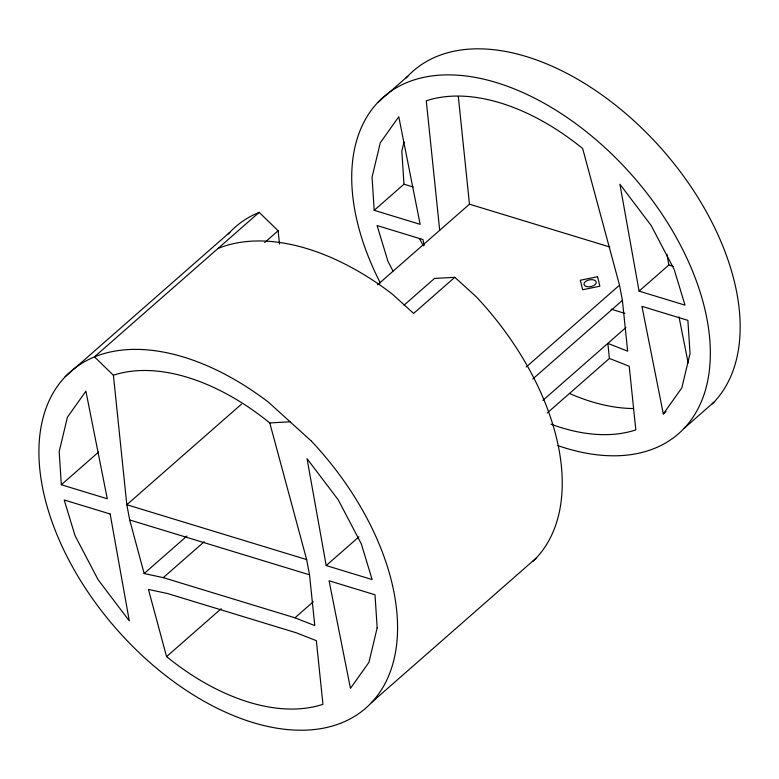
<?xml version="1.0" encoding="UTF-8"?>
<svg xmlns="http://www.w3.org/2000/svg" width="779" height="779" viewBox="0 0 779 779"><rect width="100%" height="100%" fill="white"/><g stroke="black" fill="none" stroke-linecap="round" stroke-linejoin="round"><path stroke-width="1.17" d="M404.028 141.924L401.837 151.107L403.98 184.204L374.202 210.32L420.154 224.342L398.77 116.743L380.279 142.81L372.06 177.222L374.202 210.32M663.319 413.951L681.82 387.884L690.038 353.471L687.886 320.373L641.945 306.351L663.319 413.951L666.026 411.575M65.095 376.793L229.815 232.308M377.971 102.361L407.748 76.245M279.505 244.07L278.122 230.759L259.173 212.355L94.454 356.831L113.403 375.235A198.957 120.326 48.7 0 1 269.777 422.939L290.08 421.78M264.694 242.532L278.122 230.759M61.327 484.752L59.185 451.654L67.403 417.232L85.894 391.175L107.278 498.764L61.327 484.752L98.641 452.024M241.49 404.155L126.821 504.734L129.703 519.963L144.154 573.548L163.269 577.638L294.968 617.815L314.784 625.595L309.526 574.814L306.644 559.585L269.777 422.939M377.503 284.851L469.474 204.186L458.315 96.469M404.058 305.154L434.497 278.454L454.8 277.305L476.193 296.721A223.826 135.361 48.7 0 1 532.651 561.601M454.8 277.305L413.62 313.421L392.217 294.014A223.826 135.361 48.7 0 0 217.993 248.472M144.154 573.548L186.931 536.03M163.269 577.638L204.225 541.717M166.57 656.609A198.957 120.326 48.7 0 0 322.944 704.313L316.342 640.669L296.536 632.879L167.563 593.53L148.448 589.45L166.57 656.609L221.178 608.72M526.234 366.977L619.519 285.163L582.653 148.507A198.957 120.326 48.7 0 0 426.279 100.803L439.697 230.302M532.778 379.003L622.402 300.392L619.519 285.163M326.197 565.554L372.138 579.566L361.271 543.8L338.242 499.855L307.033 458.636L326.197 565.554L358.953 536.819M639.072 291.122L685.014 305.134L674.147 269.378L651.117 225.433L619.909 184.204L639.072 291.122L668.849 265.006L673.446 266.408M294.968 617.815L313.168 601.846M542.914 400.338L625.897 327.55M547.218 412.997L609.402 358.447L607.844 343.383L627.66 351.173L622.402 300.392M371.252 702.755L535.971 558.28M684.128 428.333L713.905 402.207M403.98 184.204L413.172 187.009M469.474 204.186L609.86 247.011M611.057 309.156L624.914 313.382M306.644 559.585L126.821 504.734L113.403 375.235M129.703 519.963L309.526 574.814M609.402 358.447L629.218 366.237L635.82 429.891A198.957 120.326 48.7 0 1 550.948 424.146M419.414 238.413L423.348 245.911M393.006 270.965L387.952 261.316L377.085 225.55L423.026 239.572L424.088 245.512M679.006 316.887L688.169 362.995M666.931 254.314L668.849 265.006M380.308 282.943A223.826 135.361 48.7 0 1 456.046 75.086A223.826 135.361 48.7 0 1 702.765 300.976A223.826 135.361 48.7 0 1 558.007 445.637M406.161 77.968A223.826 135.361 48.7 0 1 654.126 140.648A223.826 135.361 48.7 0 1 712.269 403.892M633.502 408.537A198.957 120.326 48.7 0 1 569.751 393.59M228.218 234.041A223.826 135.361 48.7 0 1 259.173 212.355M377.163 627.893L368.944 662.316L350.453 688.373L329.069 580.783L375.02 594.796L377.163 627.893M597.551 276.701L580.336 280.245L582.663 289.759L599.879 286.214L597.551 276.701M110.151 513.994L64.209 499.982L75.076 535.748L98.105 579.693L129.304 620.912L110.151 513.994M311.473 441.196L268.677 402.373A223.826 135.361 48.7 0 0 40.936 478.287A223.826 135.361 48.7 0 0 317.481 729.144A223.826 135.361 48.7 0 0 311.473 441.196M586.383 286.497A6.213 3.457 -10.7 0 0 596.208 282.884A6.213 3.457 -10.7 0 0 587.736 280.304A6.213 3.457 -10.7 0 0 586.383 286.497"/></g></svg>
